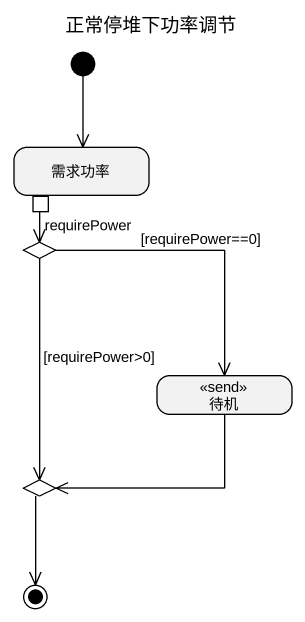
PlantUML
@startuml
title 正常停堆下功率调节
hide empty description
state 需求功率 {
  state requirePower <<outputPin>>
}
state choice1 <<choice>>
state 待机 <<send>>
state choice2 <<choice>>
[*] --> 需求功率
requirePower --> choice1
choice1 --> 待机 : [requirePower==0]
choice1 --> choice2 : [requirePower>0]
待机 -left-> choice2
choice2 --> [*]
@enduml
